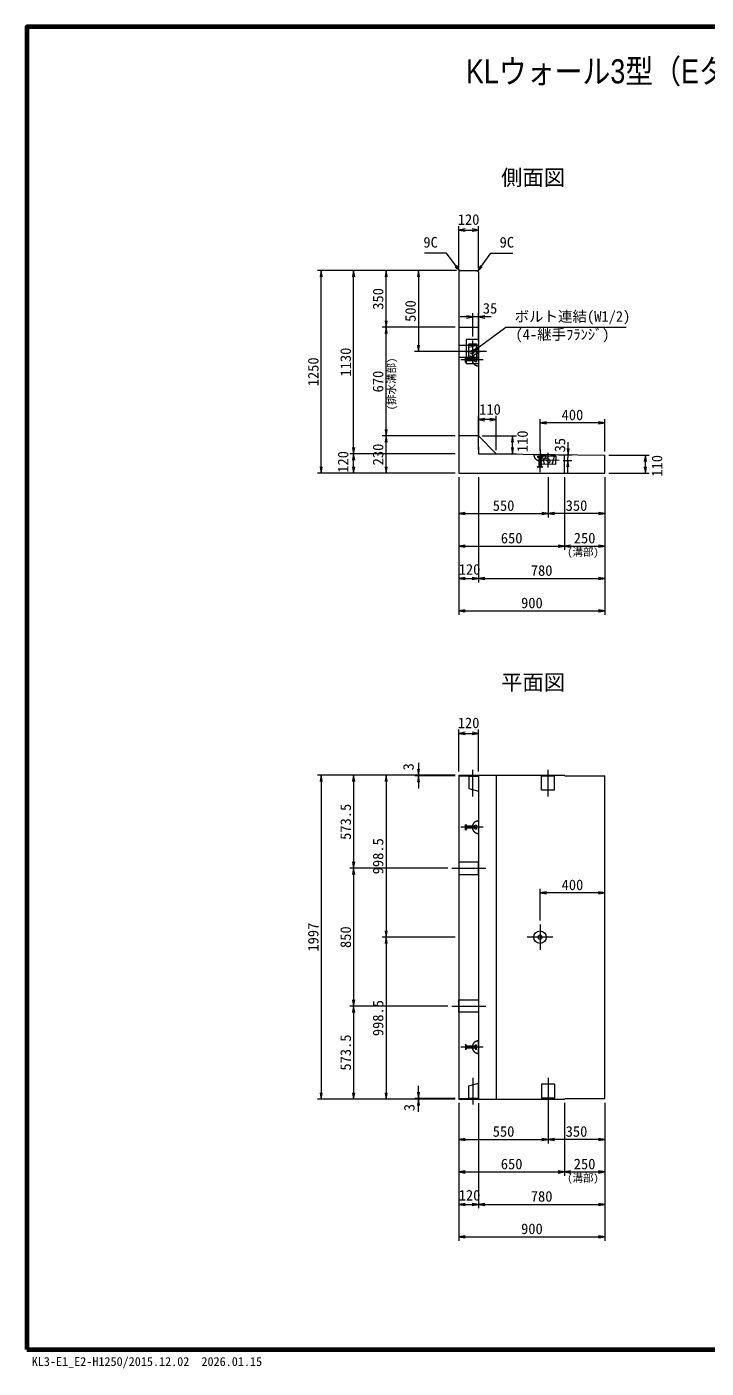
# Model space of a CAD drawing. Units: millimetres at full size, sheet at 1:30; some dimension numbers follow another scale. Extents: x 122209 to 134059, y -1498 to 6777.
# Drawn here: x 122209 to 126400, y -1498 to 6777 of the extents above; entities that cross this region are included whole.
import ezdxf
from ezdxf.enums import TextEntityAlignment as Align

# ---------------------------------------------------------------- set-up
doc = ezdxf.new("R2010")
doc.units = ezdxf.units.MM
doc.header["$LTSCALE"] = 30
doc.linetypes.add('CHAIN', pattern=[18.5, 12, -1.5, 3.5, -1.5])
doc.linetypes.add('DASHED', pattern=[7.5, 6, -1.5])
for name, color, linetype, lineweight in [('01図枠', 1, 'Continuous', 70), ('中心', 6, 'CHAIN', 9), ('外形線', 7, 'Continuous', 13), ('寸法', 2, 'Continuous', 9), ('細線', 4, 'Continuous', 9)]:
    doc.layers.add(name, color=color, linetype=linetype, lineweight=lineweight)
doc.layers.add('文字', color=7, linetype='Continuous')
doc.styles.add('ＭＳ ゴシック', font='')
doc.styles.add('ＭＳ Ｐゴシック', font='')
doc.styles.get('ＭＳ ゴシック').set_extended_font_data('MS Gothic')
doc.styles.get('ＭＳ Ｐゴシック').set_extended_font_data('MS PGothic')

# ---------------------------------------------------------------- blocks, each defined once
blk = doc.blocks.new('open_arrow')
at = {"color": 0, "linetype": 'Continuous', "lineweight": -2}
blk.add_lwpolyline([(7.5, 1.25), (0, 0), (7.5, -1.25)], dxfattribs=at)

msp = doc.modelspace()

# ---------------------------------------------------------------- linework, layer by layer
at = {"layer": '01図枠'}
msp.add_lwpolyline([(122208.55, -1383.36), (134058.55, -1383.36), (134058.55, 6776.64), (122208.55, 6776.64)], close=True, dxfattribs=at)
at = {"layer": '中心'}
for p, q in [((124960.13, 4704.7), (124960.13, 4841.7)), ((125045.13, 4773.2), (124825.13, 4773.2)), ((125025.13, 4723.2), (124886.13, 4723.2)), ((124915.13, 4773.2), (125005.13, 4773.2)), ((125375.52, 4168.33), (125373.74, 4029.34)), ((125424.56, 4057.69), (125425.71, 4147.69)), ((125493.63, 4101.81), (125356.64, 4103.57)), ((124960.13, 2028.03), (124960.13, 2193.03)), ((125425.13, 2028.03), (125425.13, 2193.03)), ((125025.13, 1839.03), (124886.13, 1839.03)), ((124830.13, 1585.53), (125040.13, 1585.53)), ((125453.63, 1160.53), (125296.63, 1160.53)), ((125375.13, 1239.03), (125375.13, 1082.03)), ((124830.13, 735.53), (125040.13, 735.53)), ((125025.13, 482.03), (124886.13, 482.03)), ((124960.13, 293.03), (124960.13, 128.03)), ((125425.13, 293.03), (125425.13, 128.03))]:
    msp.add_line(p, q, dxfattribs=at)
at = {"layer": '外形線'}
for p, q in [((124884.13, 5273.2), (124875.13, 5264.2)), ((124875.13, 5264.2), (124875.13, 4023.2)), ((124884.13, 5273.2), (124986.13, 5273.2)), ((124986.13, 5273.2), (124995.13, 5264.2)), ((124995.13, 5264.2), (124995.13, 4253.21)), ((124995.13, 4253.21), (125105.13, 4141.8)), ((124995.13, 4184.47), (124995.13, 4143.21)), ((124995.13, 4143.21), (125036.39, 4142.68)), ((125105.13, 4141.8), (125775.13, 4133.2)), ((125775.13, 4023.2), (125775.13, 4133.2)), ((124875.13, 4023.2), (125775.13, 4023.2)), ((124875.13, 2159.03), (125525.13, 2159.03)), ((124875.13, 2159.03), (124875.13, 162.03)), ((124995.13, 2159.03), (124995.13, 162.03)), ((125528.13, 2156.03), (125525.13, 2159.03)), ((125528.13, 2156.03), (125775.13, 2156.03)), ((125775.13, 165.03), (125775.13, 2156.03)), ((124875.13, 162.03), (125525.13, 162.03)), ((125525.13, 162.03), (125528.13, 165.03)), ((125528.13, 165.03), (125775.13, 165.03))]:
    msp.add_line(p, q, dxfattribs=at)
at = {"layer": '寸法'}
for p, q in [((124875.13, 5288.2), (124875.13, 5547.2)), ((124995.13, 5288.2), (124995.13, 5547.2)), ((124875.13, 5523.2), (124995.13, 5523.2)), ((124860.13, 5273.2), (124001.13, 5273.2)), ((124025.13, 4023.2), (124025.13, 5273.2)), ((124860.13, 5273.2), (124201.13, 5273.2)), ((124225.13, 4143.2), (124225.13, 5273.2)), ((124860.13, 5273.2), (124401.13, 5273.2)), ((124425.13, 4923.2), (124425.13, 5273.2)), ((124860.13, 5273.2), (124601.13, 5273.2)), ((124625.13, 5273.2), (124625.13, 4773.2)), ((125073.13, 4986.75), (124882.13, 4986.75)), ((124960.13, 4865.7), (124960.13, 5010.75)), ((124995.13, 4837.2), (124995.13, 5010.75)), ((124851.13, 4923.2), (124401.13, 4923.2)), ((124851.13, 4923.2), (124401.13, 4923.2)), ((124425.13, 4253.21), (124425.13, 4923.2)), ((124891.13, 4773.2), (124601.13, 4773.2)), ((124995.13, 4167.21), (124995.13, 4377.21)), ((125105.13, 4353.21), (124995.13, 4353.21)), ((125105.13, 4165.8), (125105.13, 4377.21)), ((125375.13, 4162.33), (125375.13, 4357.19)), ((125775.13, 4333.19), (125375.13, 4333.19)), ((125775.13, 4157.2), (125775.13, 4357.19)), ((124851.13, 4253.21), (124401.13, 4253.21)), ((124851.13, 4253.21), (124401.13, 4253.21)), ((124425.13, 4023.2), (124425.13, 4253.21)), ((125019.13, 4253.21), (125229.12, 4253.21)), ((125205.12, 4143.21), (125205.12, 4253.21)), ((124851.78, 4143.2), (124201.13, 4143.2)), ((124851.78, 4143.2), (124201.13, 4143.2)), ((124225.13, 4023.2), (124225.13, 4143.2)), ((125019.13, 4143.21), (125229.12, 4143.21)), ((125546.62, 4023.12), (125549.07, 4214.11)), ((125489.58, 4136.87), (125572.07, 4135.81)), ((125517.63, 4101.5), (125571.62, 4100.81)), ((125799.13, 4133.2), (126049.13, 4133.2)), ((126025.13, 4023.2), (126025.13, 4133.2)), ((124851.13, 4023.2), (124001.13, 4023.2)), ((124851.13, 4023.2), (124201.13, 4023.2)), ((124851.13, 4023.2), (124401.13, 4023.2)), ((124875.13, 3999.2), (124875.13, 3149.2)), ((124875.13, 3999.2), (124875.13, 3349.2)), ((124875.13, 3999.2), (124875.13, 3549.2)), ((124875.13, 3999.2), (124875.13, 3749.84)), ((124995.13, 3998.55), (124995.13, 3349.2)), ((124995.13, 3998.55), (124995.13, 3349.2)), ((125425.13, 3999.2), (125425.13, 3749.84)), ((125425.13, 3999.2), (125425.13, 3749.84)), ((125525.13, 3999.2), (125525.13, 3549.2)), ((125525.13, 3999.2), (125525.13, 3549.2)), ((125775.13, 3999.2), (125775.13, 3149.2)), ((125775.13, 3999.2), (125775.13, 3349.2)), ((125775.13, 3999.2), (125775.13, 3549.2)), ((125775.13, 3999.2), (125775.13, 3749.84)), ((125799.13, 4023.2), (126049.13, 4023.2)), ((124875.13, 3773.84), (125425.13, 3773.84)), ((125775.13, 3773.84), (125425.13, 3773.84)), ((124875.13, 3573.2), (125525.13, 3573.2)), ((125525.13, 3573.2), (125775.13, 3573.2)), ((124875.13, 3373.2), (124995.13, 3373.2)), ((124995.13, 3373.2), (125775.13, 3373.2)), ((124875.13, 3173.2), (125775.13, 3173.2)), ((124875.13, 2183.03), (124875.13, 2442.03)), ((124875.13, 2418.03), (124995.13, 2418.03)), ((124995.13, 2183.03), (124995.13, 2442.03)), ((124625.77, 2237.03), (124625.77, 2078.03)), ((124851.13, 2159.03), (124001.13, 2159.03)), ((124025.13, 2159.03), (124025.13, 162.03)), ((124851.13, 2159.03), (124201.13, 2159.03)), ((124225.13, 2159.03), (124225.13, 1585.53)), ((124851.13, 2159.03), (124401.13, 2159.03)), ((124425.13, 2159.03), (124425.13, 1160.53)), ((124851.13, 2159.03), (124601.77, 2159.03)), ((124851.13, 2156.03), (124601.77, 2156.03)), ((124806.13, 1585.53), (124201.13, 1585.53)), ((124806.13, 1585.53), (124201.13, 1585.53)), ((124225.13, 1585.53), (124225.13, 735.53)), ((125375.13, 1263.03), (125375.13, 1457.88)), ((125775.13, 1433.88), (125375.13, 1433.88)), ((125775.13, 1257.9), (125775.13, 1457.88)), ((124852.13, 1160.53), (124401.13, 1160.53)), ((124852.13, 1160.53), (124401.13, 1160.53)), ((124425.13, 1160.53), (124425.13, 162.03)), ((124806.13, 735.53), (124201.13, 735.53)), ((124806.13, 735.53), (124201.13, 735.53)), ((124225.13, 735.53), (124225.13, 162.03)), ((124625.77, 84.03), (124625.77, 243.03)), ((124851.13, 162.03), (124001.13, 162.03)), ((124851.13, 162.03), (124201.13, 162.03)), ((124851.13, 162.03), (124401.13, 162.03)), ((124851.13, 165.03), (124601.77, 165.03)), ((124851.13, 162.03), (124601.77, 162.03)), ((124875.13, 138.03), (124875.13, -711.97)), ((124875.13, 138.03), (124875.13, -511.97)), ((124875.13, 138.03), (124875.13, -311.97)), ((124875.13, 138.03), (124875.13, -111.33)), ((124995.13, 137.38), (124995.13, -511.97)), ((124995.13, 137.38), (124995.13, -511.97)), ((125425.13, 138.03), (125425.13, -111.33)), ((125425.13, 138.03), (125425.13, -111.33)), ((125525.13, 138.03), (125525.13, -311.97)), ((125525.13, 138.03), (125525.13, -311.97)), ((125775.13, 138.03), (125775.13, -711.97)), ((125775.13, 138.03), (125775.13, -511.97)), ((125775.13, 138.03), (125775.13, -311.97)), ((125775.13, 138.03), (125775.13, -111.33)), ((124875.13, -87.33), (125425.13, -87.33)), ((125775.13, -87.33), (125425.13, -87.33)), ((124875.13, -287.97), (125525.13, -287.97)), ((125525.13, -287.97), (125775.13, -287.97)), ((124875.13, -487.97), (124995.13, -487.97)), ((124995.13, -487.97), (125775.13, -487.97)), ((124875.13, -687.97), (125775.13, -687.97))]:
    msp.add_line(p, q, dxfattribs=at)
at = {"layer": '寸法', "color": 3, "linetype": 'DASHED'}
for p, q in [((124916.13, 4705.7), (124916.13, 4740.7)), ((124916.13, 4740.7), (124923.8, 4730.2)), ((124975.8, 4730.2), (124923.8, 4730.2)), ((124923.8, 4730.2), (124923.8, 4716.2)), ((124975.8, 4710.7), (124975.8, 4735.7)), ((124975.8, 4735.7), (124984.13, 4735.7)), ((124984.13, 4735.7), (124984.13, 4710.7)), ((124995.13, 4761.7), (124995.13, 4684.7)), ((124923.8, 4716.2), (124916.13, 4705.7)), ((124975.8, 4716.2), (124923.8, 4716.2)), ((124984.13, 4710.7), (124975.8, 4710.7)), ((125336.64, 4138.83), (125413.63, 4137.84)), ((125356.62, 4059.56), (125367.22, 4067.09)), ((125391.62, 4059.12), (125356.62, 4059.56)), ((125362.39, 4119.16), (125362.49, 4127.49)), ((125387.39, 4118.84), (125362.39, 4119.16)), ((125362.49, 4127.49), (125387.49, 4127.17)), ((125367.89, 4119.09), (125367.22, 4067.09)), ((125367.22, 4067.09), (125381.22, 4066.91)), ((125381.89, 4118.91), (125381.22, 4066.91)), ((125381.22, 4066.91), (125391.62, 4059.12)), ((125387.49, 4127.17), (125387.39, 4118.84)), ((124916.13, 1821.53), (124916.13, 1856.53)), ((124916.13, 1856.53), (124923.8, 1846.03)), ((124923.8, 1832.03), (124916.13, 1821.53)), ((124975.8, 1846.03), (124923.8, 1846.03)), ((124923.8, 1846.03), (124923.8, 1832.03)), ((124975.8, 1832.03), (124923.8, 1832.03)), ((124975.8, 1826.53), (124975.8, 1851.53)), ((124975.8, 1851.53), (124984.13, 1851.53)), ((124984.13, 1826.53), (124975.8, 1826.53)), ((124984.13, 1851.53), (124984.13, 1826.53)), ((124995.13, 1877.53), (124995.13, 1800.53)), ((124923.8, 489.03), (124916.13, 499.53)), ((124916.13, 499.53), (124916.13, 464.53)), ((124995.13, 443.53), (124995.13, 520.53)), ((124916.13, 464.53), (124923.8, 475.03)), ((124975.8, 489.03), (124923.8, 489.03)), ((124923.8, 475.03), (124923.8, 489.03)), ((124975.8, 475.03), (124923.8, 475.03)), ((124984.13, 494.53), (124975.8, 494.53)), ((124975.8, 494.53), (124975.8, 469.53)), ((124975.8, 469.53), (124984.13, 469.53)), ((124984.13, 469.53), (124984.13, 494.53))]:
    msp.add_line(p, q, dxfattribs=at)
at = {"layer": '寸法'}
for points in [[(124879.59, 5268.66), (124856.67, 5300.21), (124798.6, 5380.13), (124662.3, 5380.13)], [(124990.68, 5268.66), (125013.6, 5300.21), (125071.66, 5380.13), (125207.97, 5380.13)], [(124960.13, 4773.2), (124991.58, 4796.27), (125164.1, 4922.8), (125907.05, 4922.8)]]:
    msp.add_lwpolyline(points, dxfattribs=at)
at = {"layer": '寸法', "color": 3}
for radius in [38.5, 12.5]:
    msp.add_circle((125375.13, 1160.53), radius, dxfattribs=at)
at = {"layer": '寸法', "color": 3, "linetype": 'DASHED'}
for centre, start, end in [((124995.13, 4723.2), 90, 270), ((125375.13, 4138.33), 179.26491, 359.26491), ((124995.13, 1839.03), 90, 270), ((124995.13, 482.03), 90, 270)]:
    msp.add_arc(centre, 38.5, start, end, dxfattribs=at)
at = {"layer": '細線'}
for p, q in [((124875.13, 4923.2), (124995.13, 4923.2)), ((124920.13, 4848.2), (124920.13, 4698.2)), ((124995.13, 4848.2), (124920.13, 4848.2)), ((124935.13, 4724.7), (124935.13, 4821.7)), ((124935.13, 4821.7), (124985.13, 4821.7)), ((124985.13, 4724.7), (124985.13, 4821.7)), ((124935.13, 4724.7), (124985.13, 4724.7)), ((124960.13, 4784.52), (124948.82, 4773.2)), ((124971.45, 4773.2), (124960.13, 4761.89)), ((124995.13, 4698.2), (124920.13, 4698.2)), ((124995.13, 4253.21), (124875.13, 4253.21)), ((125376.32, 4078.31), (125376.96, 4128.31)), ((125473.31, 4077.07), (125376.32, 4078.31)), ((125473.95, 4127.07), (125376.96, 4128.31)), ((125413.82, 4102.83), (125424.99, 4091.38)), ((125425.28, 4114), (125436.45, 4102.54)), ((125473.31, 4077.07), (125473.95, 4127.07)), ((125525.13, 4023.2), (125525.13, 4136.41)), ((125105.13, 2159.03), (125105.13, 162.03)), ((125465.13, 2153.03), (125385.13, 2153.03)), ((125385.13, 2068.03), (125385.13, 2153.03)), ((125465.13, 2068.03), (125465.13, 2153.03)), ((125465.13, 2068.03), (125385.13, 2068.03)), ((125465.13, 253.03), (125385.13, 253.03)), ((125385.13, 253.03), (125385.13, 168.03)), ((125465.13, 253.03), (125465.13, 168.03)), ((125465.13, 168.03), (125385.13, 168.03))]:
    msp.add_line(p, q, dxfattribs=at)
at = {"layer": '細線', "linetype": 'DASHED'}
for p, q in [((124995.13, 4810.7), (124875.13, 4810.7)), ((124995.13, 4813.2), (124935.13, 4798.2)), ((124995.13, 4733.2), (124995.13, 4813.2)), ((124995.13, 4735.7), (124875.13, 4735.7)), ((124935.13, 4748.2), (124995.13, 4733.2)), ((125385.59, 4138.2), (125399.82, 4078.01)), ((125465.58, 4137.17), (125385.59, 4138.2)), ((125449.81, 4077.37), (125465.58, 4137.17)), ((124875.13, 2156.03), (124995.13, 2156.03)), ((124935.13, 2153.03), (124935.13, 2077.03)), ((124935.13, 2153.03), (124995.13, 2153.03)), ((124995.13, 2153.03), (124995.13, 2062.03)), ((124935.13, 2077.03), (124995.13, 2062.03)), ((124935.13, 244.03), (124995.13, 259.03)), ((124995.13, 168.03), (124995.13, 259.03)), ((124935.13, 168.03), (124935.13, 244.03)), ((124935.13, 168.03), (124995.13, 168.03)), ((124875.13, 165.03), (124995.13, 165.03))]:
    msp.add_line(p, q, dxfattribs=at)
for points in [[(124875.13, 1548.03), (124995.13, 1548.03), (124995.13, 1623.03), (124875.13, 1623.03)], [(124875.13, 773.03), (124995.13, 773.03), (124995.13, 698.03), (124875.13, 698.03)]]:
    msp.add_lwpolyline(points, close=True, dxfattribs=at)
at = {"layer": '細線'}
for centre, start, end in [((124954.48, 4767.54), 135, 315), ((124965.79, 4778.86), 315, 135), ((125419.55, 4108.42), 44.26491, 224.26491), ((125430.72, 4096.96), 224.26491, 44.26491)]:
    msp.add_arc(centre, 8, start, end, dxfattribs=at)

# ---------------------------------------------------------------- block references
at = {"layer": '寸法', "xscale": 5.2, "yscale": 5.2}
for p in [(124875.13, 5523.2), (124995.13, 4986.75), (124995.13, 4353.21), (125375.13, 4333.19), (124875.13, 3773.84), (125425.13, 3773.84), (124875.13, 3573.2), (125525.13, 3573.2), (124875.13, 3373.2), (124995.13, 3373.2), (124875.13, 3173.2), (124875.13, 2418.03), (125375.13, 1433.88), (124875.13, -87.33), (125425.13, -87.33), (124875.13, -287.97), (125525.13, -287.97), (124875.13, -487.97), (124995.13, -487.97), (124875.13, -687.97)]:
    msp.add_blockref('open_arrow', p, dxfattribs=at)
for p, rotation in [((124995.13, 5523.2), 180), ((124879.59, 5268.66), 126), ((124990.68, 5268.66), 54), ((124025.13, 5273.2), 270), ((124225.13, 5273.2), 270), ((124425.13, 5273.2), 270), ((124625.13, 5273.2), 270), ((124960.13, 4986.75), 180), ((124425.13, 4923.2), 90), ((124425.13, 4923.2), 270), ((124625.13, 4773.2), 90), ((124960.13, 4773.2), 36.3), ((125105.13, 4353.21), 180), ((125775.13, 4333.19), 180), ((124425.13, 4253.21), 90), ((124425.13, 4253.21), 270), ((125205.12, 4253.21), 270), ((124225.13, 4143.2), 90), ((124225.13, 4143.2), 270), ((125205.12, 4143.21), 90), ((125548.07, 4136.11), 89.3), ((124025.13, 4023.2), 90), ((124225.13, 4023.2), 90), ((124425.13, 4023.2), 90), ((125547.62, 4101.12), 269.3), ((126025.13, 4133.2), 270), ((126025.13, 4023.2), 90), ((125425.13, 3773.84), 180), ((125775.13, 3773.84), 180), ((125525.13, 3573.2), 180), ((125775.13, 3573.2), 180), ((124995.13, 3373.2), 180), ((125775.13, 3373.2), 180), ((125775.13, 3173.2), 180), ((124995.13, 2418.03), 180), ((124025.13, 2159.03), 270), ((124225.13, 2159.03), 270), ((124425.13, 2159.03), 270), ((124625.77, 2159.03), 90), ((124625.77, 2156.03), 270), ((124225.13, 1585.53), 90), ((124225.13, 1585.53), 270), ((125775.13, 1433.88), 180), ((124425.13, 1160.53), 90), ((124425.13, 1160.53), 270), ((124225.13, 735.53), 90), ((124225.13, 735.53), 270), ((124025.13, 162.03), 90), ((124225.13, 162.03), 90), ((124425.13, 162.03), 90), ((124625.77, 165.03), 90), ((124625.77, 162.03), 270), ((125425.13, -87.33), 180), ((125775.13, -87.33), 180), ((125525.13, -287.97), 180), ((125775.13, -287.97), 180), ((124995.13, -487.97), 180), ((125775.13, -487.97), 180), ((125775.13, -687.97), 180)]:
    msp.add_blockref('open_arrow', p, dxfattribs=dict(at, rotation=rotation))

# ---------------------------------------------------------------- texts
at = {"layer": '寸法', "style": 'ＭＳ ゴシック'}
for s, p in [('120', (124934.25, 5587.85)), ('35', (125066.81, 5040.07)), ('110', (125066.38, 4416.28)), ('400', (125575.13, 4382.69)), ('550', (125150.13, 3823.34)), ('350', (125600.13, 3823.34)), ('650', (125200.13, 3622.7)), ('250', (125650.13, 3622.7)), ('120', (124940.13, 3429.62)), ('780', (125385.13, 3422.7)), ('900', (125325.13, 3222.7)), ('120', (124934.25, 2482.68)), ('400', (125575.13, 1483.38)), ('550', (125150.13, -37.83)), ('350', (125600.13, -37.83)), ('650', (125200.13, -238.47)), ('250', (125650.13, -238.47)), ('120', (124940.13, -431.55)), ('780', (125385.13, -438.47)), ('900', (125325.13, -638.47))]:
    msp.add_text(s, height=65.51, dxfattribs=at).set_placement(p, align=Align.MIDDLE_CENTER)
msp.add_text('9C', height=65.51, dxfattribs=at).set_placement((124744.6, 5395.13), align=Align.BOTTOM_RIGHT)
for s, p in [('9C', (125125.66, 5395.13)), ('ボルト連結(W1/2)', (125218.1, 4937.8))]:
    msp.add_text(s, height=65.51, dxfattribs=at).set_placement(p, align=Align.BOTTOM_LEFT)
for s, rotation, p in [('350', 90, (124375.63, 5098.2)), ('500', 90, (124575.63, 5023.2)), ('1250', 90, (123975.63, 4648.2)), ('1130', 90, (124175.63, 4708.2)), ('670', 90, (124375.63, 4588.21)), ('110', 90, (125266.85, 4219.72)), ('35', 89.265, (125498.13, 4196.24)), ('120', 90, (124159.76, 4092.57)), ('230', 90, (124375.63, 4138.21)), ('110', 90, (126096.8, 4068.2)), ('3', 90, (124562.95, 2211.48)), ('573.5', 90, (124175.63, 1872.28)), ('998.5', 90, (124375.63, 1659.78)), ('1997', 90, (123975.63, 1160.53)), ('850', 90, (124175.63, 1160.53)), ('998.5', 90, (124375.63, 661.28)), ('573.5', 90, (124175.63, 448.78)), ('3', 90, (124568.24, 109.59))]:
    msp.add_text(s, height=65.51, rotation=rotation, dxfattribs=at).set_placement(p, align=Align.MIDDLE_CENTER)
at = {"layer": '寸法', "color": 3, "style": 'ＭＳ ゴシック'}
msp.add_text('(4-継手ﾌﾗﾝｼﾞ)', height=65.51, dxfattribs=at).set_placement((125223.49, 4911.61), align=Align.TOP_LEFT)
msp.add_text('(排水溝部)', height=47.47, rotation=90, dxfattribs=at).set_placement((124496.76, 4411.66), align=Align.BOTTOM_LEFT)
for p in [(125543.18, 3498.62), (125543.18, -362.55)]:
    msp.add_text('(溝部)', height=47.47, dxfattribs=at).set_placement(p, align=Align.BOTTOM_LEFT)
at = {"layer": '文字', "style": 'ＭＳ Ｐゴシック', "width": 0.85}
msp.add_text(' KLウォール3型（Eタイプ）標準部構造図\u3000\u3000\u3000\u3000\u3000\u3000\u3000\u3000\u3000\u3000\u3000\u3000\u3000\u3000\u3000 \u3000\u3000\u3000\u3000', height=148.5, dxfattribs=at).set_placement((128133.55, 6383.47), align=Align.BOTTOM_CENTER)
at = {"layer": '文字', "style": 'ＭＳ Ｐゴシック'}
for s, p in [(' 側面図 ', (125332.24, 5769.94)), (' 平面図 ', (125332.24, 2655.77))]:
    msp.add_text(s, height=96.5, dxfattribs=at).set_placement(p, align=Align.BOTTOM_CENTER)
at = {"layer": '文字', "style": 'ＭＳ ゴシック'}
msp.add_text('KL3-E1_E2-H1250/2015.12.02  2026.01.15', height=54.99, dxfattribs=at).set_placement((122238.7, -1501.45), align=Align.BOTTOM_LEFT)

doc.saveas('drawing.dxf')
